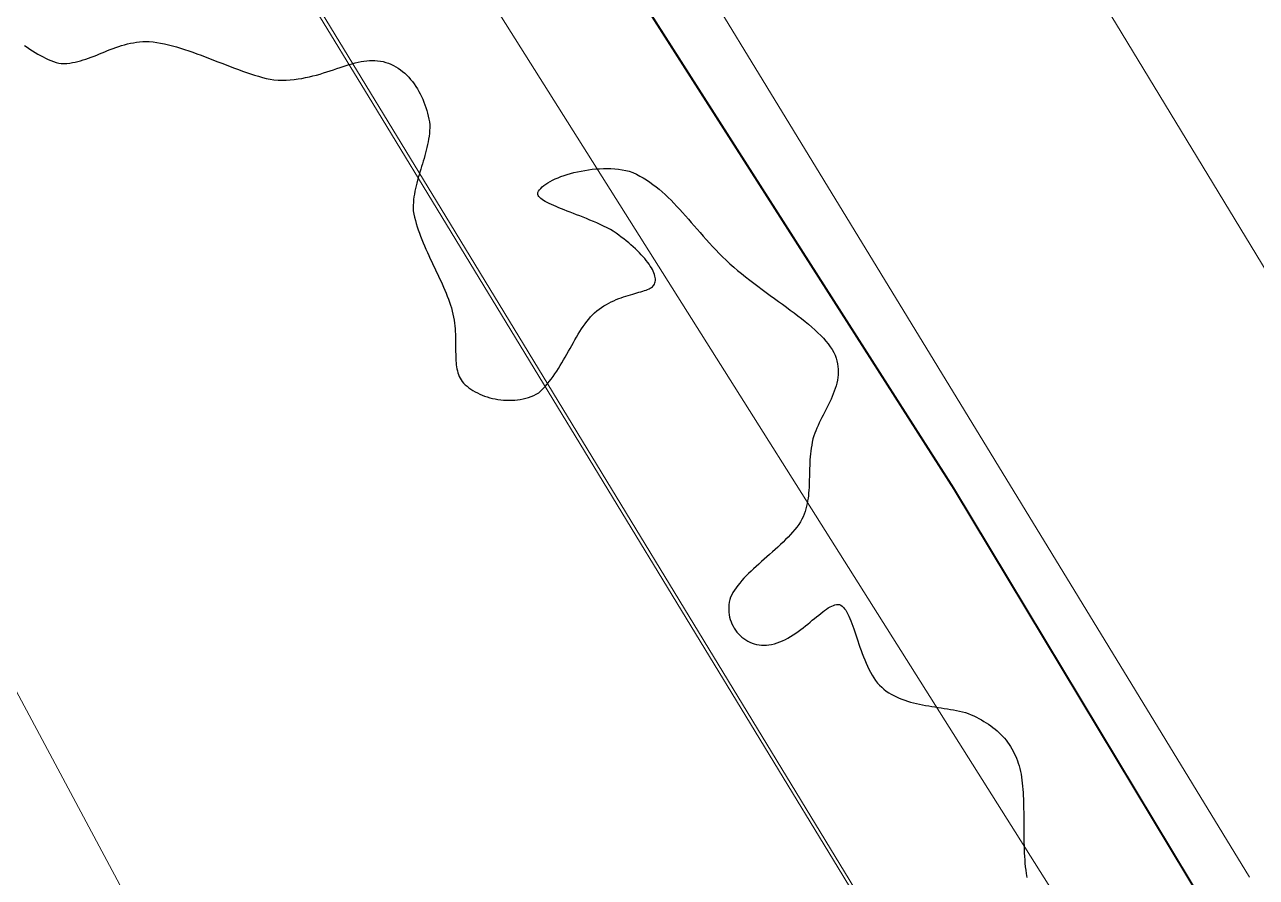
# Model space of a CAD drawing. Header units: metres. Extents: x 507649 to 508899, y 6966965 to 6967377.
# Drawn here: x 507842.895 to 507846.303, y 6967263.535 to 6967265.894 of the extents above; entities that cross this region are included whole.
import ezdxf

# ---------------------------------------------------------------- set-up
doc = ezdxf.new("R2010")
doc.units = ezdxf.units.M
for name, color, linetype in [('C_TEXT_2.5', 7, 'Continuous'), ('DR_UNLINED', 252, 'EXIST_SWD'), ('HATCH_LANDSCAPE', 1, 'Continuous'), ('HATCH_PAVEMENT_CARPARK', 254, 'Continuous'), ('mga2020DR_UNLINED', 252, 'Continuous'), ('mga2020VEG_TREE', 252, 'Continuous')]:
    doc.layers.add(name, color=color, linetype=linetype)
for name, color, linetype, lineweight in [('D_UG_PIPES', 252, 'EXIST_SWD', 0), ('DR_LINED', 252, 'EXIST_SWD', 0), ('HT_UG_LINES', 252, 'EXISTING_HIGH_VOLTAGE', 0)]:
    doc.layers.add(name, color=color, linetype=linetype, lineweight=lineweight)
doc.styles.get("Standard").update_dxf_attribs({"font": 'ARIALN.TTF'})
doc.linetypes.add('EXIST_SWD', pattern='A,5,-2.5,5,-2,["SWD",Standard,S=2.5,R=0,X=0,Y=-1.25],-8,5,-2.5,5,-2.5', length=37.5)
doc.linetypes.add('EXISTING_HIGH_VOLTAGE', pattern='A,2,-2,2,-2,2,-2,["HV",Standard,S=2.5,R=0,X=0,Y=-1.25],-5.9,2,-2,2,-2', length=25.9)

# ---------------------------------------------------------------- blocks, each defined once
blk = doc.blocks.new('XD_HATCH')
at = {"layer": 'HATCH_LANDSCAPE', "ltscale": 0.5}
h = blk.add_hatch(dxfattribs=at)
h.set_pattern_fill('GRASS', color=256, scale=0.05)
h.set_pattern_definition([(212.013854887, (0, 0), (-0.28538859865, -1.2375190291), [0.238125, -1.557926224]), (167.013854887, (0, 0), (-0.28538859868, -1.23751902925), [0.238125, -1.031875]), (257.013854887, (0, 0), (1.23751902925, -0.28538859868), [0.238125, -1.031875])])
edge = h.paths.add_edge_path()
edge.add_line((507834.6194, 6967286.6003), (507833.7745, 6967278.3766))
edge.add_line((507833.7745, 6967278.3766), (507834.4563, 6967266.5732))
edge.add_arc((507833.4405, 6967266.3882), 1.0325, -56.8269, 10.3208, ccw=False)
edge.add_line((507834.0055, 6967265.524), (507833.7027, 6967265.3348))
edge.add_line((507833.7027, 6967265.3348), (507831.8595, 6967265.8814))
edge.add_arc((507790.5773, 6967261.1965), 41.5471, 6.4744, 11.72996)
edge.add_arc((507652.9266, 6967269.5696), 178.3302, 0.023588, 2.717699)
edge.add_arc((507863.8943, 6967277.5885), 32.8409, 156.38178, 179.23816, ccw=False)
edge.add_line((507833.8043, 6967290.7459), (507834.868, 6967290.3037))
edge.add_line((507834.868, 6967290.3037), (507834.6194, 6967286.6003))
edge = h.paths.add_edge_path()
edge.add_line((507840.3758, 6967264.2031), (507839.0111, 6967268.6216))
edge.add_line((507839.0111, 6967268.6216), (507838.9485, 6967268.9634))
edge.add_line((507838.9485, 6967268.9634), (507838.9635, 6967269.4631))
edge.add_line((507838.9635, 6967269.4631), (507838.7986, 6967271.4707))
edge.add_line((507838.7986, 6967271.4707), (507838.5426, 6967271.9806))
edge.add_line((507838.5426, 6967271.9806), (507838.3277, 6967272.489))
edge.add_line((507838.3277, 6967272.489), (507838.1812, 6967272.9949))
edge.add_line((507838.1812, 6967272.9949), (507838.0533, 6967273.5))
edge.add_line((507838.0533, 6967273.5), (507837.435, 6967274.5364))
edge.add_line((507837.435, 6967274.5364), (507837.4424, 6967274.8298))
edge.add_line((507837.4424, 6967274.8298), (507837.523, 6967275.3334))
edge.add_line((507837.523, 6967275.3334), (507837.4511, 6967275.831))
edge.add_line((507837.4511, 6967275.831), (507837.4008, 6967276.3294))
edge.add_line((507837.4008, 6967276.3294), (507837.3858, 6967276.8292))
edge.add_line((507837.3858, 6967276.8292), (507837.3708, 6967277.329))
edge.add_line((507837.3708, 6967277.329), (507837.3559, 6967277.8288))
edge.add_line((507837.3559, 6967277.8288), (507837.2868, 6967278.3259))
edge.add_line((507837.2868, 6967278.3259), (507837.6201, 6967280.3039))
edge.add_line((507837.6201, 6967280.3039), (507837.7291, 6967281.2981))
edge.add_line((507837.7291, 6967281.2981), (507837.7573, 6967281.7976))
edge.add_line((507837.7573, 6967281.7976), (507837.7637, 6967283.3032))
edge.add_line((507837.7637, 6967283.3032), (507837.8004, 6967283.8019))
edge.add_line((507837.8004, 6967283.8019), (507837.9, 6967284.2949))
edge.add_line((507837.9, 6967284.2949), (507838.1892, 6967285.2728))
edge.add_line((507838.1892, 6967285.2728), (507838.2709, 6967285.7675))
edge.add_line((507838.2709, 6967285.7675), (507838.3266, 6967286.2645))
edge.add_line((507838.3266, 6967286.2645), (507837.056, 6967286.299))
edge.add_line((507837.056, 6967286.299), (507837.0835, 6967286.024))
edge.add_line((507837.0835, 6967286.024), (507836.2865, 6967278.3018))
edge.add_line((507836.2865, 6967278.3018), (507836.7877, 6967269.7623))
edge.add_line((507836.7877, 6967269.7623), (507836.9971, 6967265.9725))
edge.add_arc((507835.4372, 6967265.8975), 1.5617, -51.2364, 2.7548, ccw=False)
edge.add_line((507836.415, 6967264.6797), (507834.7625, 6967263.6386))
edge.add_line((507834.7625, 6967263.6386), (507834.4122, 6967261.6514))
edge.add_line((507834.4122, 6967261.6514), (507838.3369, 6967255.3696))
edge.add_arc((507838.6337, 6967255.5551), 0.35, 211.9938, 302.0004)
edge.add_line((507838.8192, 6967255.2583), (507843.102, 6967257.934))
edge.add_line((507843.102, 6967257.934), (507849.8852, 6967247.0769))
edge.add_line((507849.8852, 6967247.0769), (507845.6775, 6967244.448))
edge.add_arc((507845.8629, 6967244.1511), 0.35, 121.996, 211.996)
edge.add_line((507845.5661, 6967243.9657), (507846.3609, 6967242.6936))
edge.add_arc((507846.6577, 6967242.879), 0.35, 211.996, 301.996)
edge.add_line((507846.8432, 6967242.5822), (507851.0509, 6967245.2111))
edge.add_line((507851.0509, 6967245.2111), (507857.8321, 6967234.3573))
edge.add_line((507857.8321, 6967234.3573), (507858.9988, 6967232.4898))
edge.add_line((507858.9988, 6967232.4898), (507868.4293, 6967217.3956))
edge.add_line((507868.4293, 6967217.3956), (507869.595, 6967215.5298))
edge.add_line((507869.595, 6967215.5298), (507879.0265, 6967200.4339))
edge.add_line((507879.0265, 6967200.4339), (507880.1922, 6967198.5681))
edge.add_line((507880.1922, 6967198.5681), (507889.6237, 6967183.4722))
edge.add_line((507889.6237, 6967183.4722), (507890.8655, 6967181.6516))
edge.add_line((507890.8655, 6967181.6516), (507890.7894, 6967181.6064))
edge.add_line((507890.7894, 6967181.6064), (507900.2209, 6967166.5105))
edge.add_line((507900.2209, 6967166.5105), (507895.9381, 6967163.8347))
edge.add_arc((507896.1235, 6967163.5378), 0.35, 121.994, 211.996)
edge.add_line((507895.8267, 6967163.3524), (507896.6215, 6967162.0802))
edge.add_arc((507896.9183, 6967162.2657), 0.35, 211.9984, 301.996)
edge.add_line((507897.1038, 6967161.9689), (507901.3866, 6967164.6447))
edge.add_line((507901.3866, 6967164.6447), (507910.8181, 6967149.5487))
edge.add_line((507910.8181, 6967149.5487), (507906.5469, 6967146.8811))
edge.add_arc((507906.7649, 6967146.6028), 0.3535, 128.0734, 218.4885)
edge.add_line((507906.4882, 6967146.3828), (507907.8077, 6967145.0972))
edge.add_line((507907.8077, 6967145.0972), (507909.4019, 6967144.1738))
edge.add_line((507909.4019, 6967144.1738), (507911.1824, 6967145.0318))
edge.add_line((507911.1824, 6967145.0318), (507911.5938, 6967146.4662))
edge.add_line((507911.5938, 6967146.4662), (507913.3116, 6967147.5395))
edge.add_line((507913.3116, 6967147.5395), (507911.7607, 6967150.3145))
edge.add_line((507911.7607, 6967150.3145), (507911.3517, 6967151.1377))
edge.add_line((507911.3517, 6967151.1377), (507910.3123, 6967152.8466))
edge.add_line((507910.3123, 6967152.8466), (507910.0252, 6967153.2568))
edge.add_line((507910.0252, 6967153.2568), (507908.2386, 6967155.6779))
edge.add_line((507908.2386, 6967155.6779), (507906.8185, 6967157.7385))
edge.add_line((507906.8185, 6967157.7385), (507905.1467, 6967160.2314))
edge.add_line((507905.1467, 6967160.2314), (507902.6614, 6967164.5743))
edge.add_line((507902.6614, 6967164.5743), (507901.6885, 6967166.3247))
edge.add_line((507901.6885, 6967166.3247), (507890.3492, 6967184.5912))
edge.add_line((507890.3492, 6967184.5912), (507887.9238, 6967188.3817))
edge.add_line((507887.9238, 6967188.3817), (507882.2644, 6967197.2262))
edge.add_line((507882.2644, 6967197.2262), (507881.0853, 6967198.9492))
edge.add_line((507881.0853, 6967198.9492), (507875.2149, 6967208.1494))
edge.add_line((507875.2149, 6967208.1494), (507870.7184, 6967215.3627))
edge.add_line((507870.7184, 6967215.3627), (507864.5811, 6967226.2674))
edge.add_line((507864.5811, 6967226.2674), (507858.7045, 6967235.0792))
edge.add_line((507858.7045, 6967235.0792), (507856.2419, 6967238.7442))
edge.add_line((507856.2419, 6967238.7442), (507855.1022, 6967240.3904))
edge.add_line((507855.1022, 6967240.3904), (507854.8173, 6967240.8019))
edge.add_line((507854.8173, 6967240.8019), (507854.0618, 6967242.0986))
edge.add_line((507854.0618, 6967242.0986), (507852.576, 6967244.7077))
edge.add_line((507852.576, 6967244.7077), (507851.066, 6967247.3016))
edge.add_line((507851.066, 6967247.3016), (507849.5393, 6967249.8852))
edge.add_line((507849.5393, 6967249.8852), (507848.9949, 6967250.7242))
edge.add_line((507848.9949, 6967250.7242), (507848.7226, 6967251.1437))
edge.add_line((507848.7226, 6967251.1437), (507848.4401, 6967251.5567))
edge.add_line((507848.4401, 6967251.5567), (507847.8618, 6967252.3745))
edge.add_line((507847.8618, 6967252.3745), (507847.3356, 6967253.2249))
edge.add_line((507847.3356, 6967253.2249), (507845.7975, 6967255.8013))
edge.add_line((507845.7975, 6967255.8013), (507844.2186, 6967258.446))
edge.add_line((507844.2186, 6967258.446), (507842.8502, 6967261.0217))
edge.add_line((507842.8502, 6967261.0217), (507842.6112, 6967261.4614))
edge.add_line((507842.6112, 6967261.4614), (507842.0412, 6967262.2858))
edge.add_line((507842.0412, 6967262.2858), (507840.3758, 6967264.2031))
at = {"layer": 'HATCH_PAVEMENT_CARPARK'}
h = blk.add_hatch(color=256, dxfattribs=at)
h.dxf.hatch_style = 1
edge = h.paths.add_edge_path()
edge.add_spline(control_points=[(507831.6057, 6967265.2103), (507831.2653, 6967264.9977)], knot_values=[3.035082, 3.035082, 4.035082, 4.035082], weights=[1, 1], degree=1, periodic=0)
edge.add_spline(control_points=[(507831.2653, 6967264.9977), (507829.7013, 6967264.0205)], knot_values=[2.035082, 2.035082, 3.035082, 3.035082], weights=[1, 1], degree=1, periodic=0)
edge.add_spline(control_points=[(507829.7013, 6967264.0205), (507828.586, 6967263.3237)], knot_values=[1.499683, 1.499683, 2.035082, 2.035082], weights=[1, 1], degree=1, periodic=0)
edge.add_line((507828.586, 6967263.3237), (507826.3004, 6967261.8957))
edge.add_line((507826.3004, 6967261.8957), (507828.2109, 6967258.8379))
edge.add_line((507828.2109, 6967258.8379), (507832.6123, 6967251.7931))
edge.add_arc((507832.1708, 6967251.5252), 0.5164, -46.2921, 31.2496, ccw=False)
edge.add_line((507832.5276, 6967251.1519), (507828.2976, 6967248.5078))
edge.add_line((507828.2976, 6967248.5078), (507834.8678, 6967237.9915))
edge.add_line((507834.8678, 6967237.9915), (507839.0985, 6967240.6347))
edge.add_arc((507839.2657, 6967239.8885), 0.7648, 41.8437, 102.6277, ccw=False)
edge.add_line((507839.8354, 6967240.3986), (507840.6363, 6967239.117))
edge.add_arc((507839.9895, 6967239.0145), 0.6548, -54.842, 9.002, ccw=False)
edge.add_line((507840.3666, 6967238.4792), (507836.1925, 6967235.8713))
edge.add_line((507836.1925, 6967235.8713), (507842.8687, 6967225.1854))
edge.add_line((507842.8687, 6967225.1854), (507844.1606, 6967223.1178))
edge.add_line((507844.1606, 6967223.1178), (507853.4659, 6967208.2237))
edge.add_line((507853.4659, 6967208.2237), (507857.6976, 6967210.8653))
edge.add_arc((507857.8775, 6967210.3834), 0.5143, 32.6567, 110.4711, ccw=False)
edge.add_line((507858.3105, 6967210.661), (507859.1053, 6967209.3888))
edge.add_line((507859.1053, 6967209.3888), (507864.7027, 6967212.8859))
edge.add_line((507864.7027, 6967212.8859), (507863.9079, 6967214.158))
edge.add_arc((507864.3319, 6967214.4229), 0.5, 121.996, 211.9999, ccw=False)
edge.add_line((507864.067, 6967214.847), (507868.2226, 6967217.4433))
edge.add_line((507868.2226, 6967217.4433), (507858.9501, 6967232.2848))
edge.add_line((507858.9501, 6967232.2848), (507854.7944, 6967229.6885))
edge.add_arc((507854.528, 6967230.1061), 0.4954, 211.4621, 302.5322, ccw=False)
edge.add_line((507854.1055, 6967229.8476), (507853.3107, 6967231.1197))
edge.add_arc((507853.7337, 6967231.3849), 0.4992, 121.9038, 212.0841, ccw=False)
edge.add_line((507853.4698, 6967231.8087), (507857.6254, 6967234.405))
edge.add_line((507857.6254, 6967234.405), (507851.0022, 6967245.0061))
edge.add_line((507851.0022, 6967245.0061), (507846.9226, 6967242.455))
edge.add_arc((507846.6577, 6967242.879), 0.5, 211.996, 301.996, ccw=False)
edge.add_line((507846.2337, 6967242.6141), (507845.4389, 6967243.8862))
edge.add_arc((507845.8629, 6967244.1511), 0.5, 121.996, 211.996, ccw=False)
edge.add_line((507845.598, 6967244.5752), (507849.6775, 6967247.1263))
edge.add_line((507849.6775, 6967247.1263), (507843.0543, 6967257.7273))
edge.add_line((507843.0543, 6967257.7273), (507842.2198, 6967257.2017))
edge.add_line((507842.2198, 6967257.2017), (507838.8987, 6967255.131))
edge.add_arc((507838.6337, 6967255.5551), 0.5, 211.9931, 301.9996, ccw=False)
edge.add_line((507838.2097, 6967255.2902), (507833.4848, 6967262.8744))
edge.add_line((507833.4848, 6967262.8744), (507831.8978, 6967265.3928))
edge.add_line((507831.8978, 6967265.3928), (507831.6057, 6967265.2103))
blk = doc.blocks.new('BAC V TREE')
for p, q in [((3.6611, 15.0534), (3.6948, 15.0305)), ((4.8223, 15.0284), (4.8583, 15.0407)), ((4.8583, 15.0407), (4.8948, 15.0523)), ((4.8948, 15.0523), (4.9317, 15.063)), ((4.9317, 15.063), (4.969, 15.0728)), ((4.969, 15.0728), (5.0069, 15.0815)), ((5.0069, 15.0815), (5.0453, 15.089)), ((5.0453, 15.089), (5.0843, 15.0952)), ((5.0843, 15.0952), (5.124, 15.1)), ((5.124, 15.1), (5.1643, 15.1031)), ((5.1643, 15.1031), (5.2054, 15.1046)), ((5.2054, 15.1046), (5.2472, 15.1042)), ((5.2472, 15.1042), (5.2946, 15.0997)), ((5.2946, 15.0997), (5.3427, 15.0933)), ((5.3427, 15.0933), (5.3915, 15.085)), ((5.3915, 15.085), (5.4409, 15.075)), ((5.4409, 15.075), (5.4909, 15.0635)), ((5.4909, 15.0635), (5.5414, 15.0506)), ((5.5414, 15.0506), (5.5924, 15.0363)), ((5.5924, 15.0363), (5.6439, 15.0208)), ((3.6948, 15.0305), (3.7285, 15.0082)), ((3.7285, 15.0082), (3.7621, 14.9864)), ((3.7621, 14.9864), (3.7956, 14.9654)), ((3.7956, 14.9654), (3.8291, 14.9452)), ((3.8291, 14.9452), (3.8624, 14.9261)), ((3.8624, 14.9261), (3.8957, 14.9081)), ((3.8957, 14.9081), (3.929, 14.8913)), ((3.929, 14.8913), (3.9622, 14.8759)), ((4.4077, 14.8707), (4.4418, 14.8818)), ((4.4418, 14.8818), (4.4759, 14.8937)), ((4.4759, 14.8937), (4.51, 14.9063)), ((4.51, 14.9063), (4.5441, 14.9194)), ((4.5441, 14.9194), (4.5783, 14.9329)), ((4.5783, 14.9329), (4.6125, 14.9467)), ((4.6125, 14.9467), (4.6469, 14.9606)), ((4.6469, 14.9606), (4.6815, 14.9746)), ((4.6815, 14.9746), (4.7163, 14.9885)), ((4.7163, 14.9885), (4.7513, 15.0022)), ((4.7513, 15.0022), (4.7867, 15.0155)), ((4.7867, 15.0155), (4.8223, 15.0284)), ((5.6439, 15.0208), (5.6957, 15.0042)), ((5.6957, 15.0042), (5.7479, 14.9867)), ((5.7479, 14.9867), (5.8003, 14.9684)), ((5.8003, 14.9684), (5.853, 14.9493)), ((5.853, 14.9493), (5.9058, 14.9297)), ((5.9058, 14.9297), (5.9588, 14.9096)), ((5.9588, 14.9096), (6.0119, 14.8892)), ((6.0119, 14.8892), (6.065, 14.8685)), ((3.9622, 14.8759), (3.9954, 14.862)), ((3.9954, 14.862), (4.0285, 14.8498)), ((4.0285, 14.8498), (4.0616, 14.8393)), ((4.0616, 14.8393), (4.0947, 14.8307)), ((4.0947, 14.8307), (4.1278, 14.8242)), ((4.1278, 14.8242), (4.1638, 14.8247)), ((4.1638, 14.8247), (4.1994, 14.8269)), ((4.1994, 14.8269), (4.2347, 14.8308)), ((4.2347, 14.8308), (4.2697, 14.8363)), ((4.2697, 14.8363), (4.3045, 14.8431)), ((4.3045, 14.8431), (4.339, 14.8512)), ((4.339, 14.8512), (4.3734, 14.8604)), ((4.3734, 14.8604), (4.4077, 14.8707)), ((6.065, 14.8685), (6.118, 14.8478)), ((6.118, 14.8478), (6.171, 14.827)), ((6.171, 14.827), (6.2239, 14.8065)), ((6.2239, 14.8065), (6.2766, 14.7862)), ((6.2766, 14.7862), (6.3291, 14.7662)), ((6.3291, 14.7662), (6.3813, 14.7468)), ((6.3813, 14.7468), (6.4332, 14.7281)), ((6.4332, 14.7281), (6.4847, 14.7101)), ((7.5057, 14.718), (7.5483, 14.7318)), ((7.5483, 14.7318), (7.5902, 14.7457)), ((7.5902, 14.7457), (7.6315, 14.7595)), ((7.6315, 14.7595), (7.6722, 14.7731)), ((7.6722, 14.7731), (7.7122, 14.7863)), ((7.7122, 14.7863), (7.7516, 14.799)), ((7.7516, 14.799), (7.7904, 14.811)), ((7.7904, 14.811), (7.8287, 14.8221)), ((7.8287, 14.8221), (7.8663, 14.8323)), ((7.8663, 14.8323), (7.9035, 14.8413)), ((7.9035, 14.8413), (7.9401, 14.8491)), ((7.9401, 14.8491), (7.9761, 14.8554)), ((7.9761, 14.8554), (8.0117, 14.8602)), ((8.0117, 14.8602), (8.0468, 14.8632)), ((8.0468, 14.8632), (8.0814, 14.8644)), ((8.0814, 14.8644), (8.1156, 14.8635)), ((8.1156, 14.8635), (8.1493, 14.8604)), ((8.1493, 14.8604), (8.1851, 14.8555)), ((8.1851, 14.8555), (8.22, 14.8484)), ((8.22, 14.8484), (8.2541, 14.8392)), ((8.2541, 14.8392), (8.2874, 14.828)), ((8.2874, 14.828), (8.3198, 14.8149)), ((8.3198, 14.8149), (8.3513, 14.7999)), ((8.3513, 14.7999), (8.3819, 14.7832)), ((8.3819, 14.7832), (8.4116, 14.7647)), ((8.4116, 14.7647), (8.4404, 14.7446)), ((8.4404, 14.7446), (8.4682, 14.7229)), ((8.4682, 14.7229), (8.4951, 14.6998)), ((6.4847, 14.7101), (6.5358, 14.693)), ((6.5358, 14.693), (6.5864, 14.6768)), ((6.5864, 14.6768), (6.6365, 14.6618)), ((6.6365, 14.6618), (6.686, 14.6481)), ((6.686, 14.6481), (6.7349, 14.6357)), ((6.7349, 14.6357), (6.7831, 14.6249)), ((6.7831, 14.6249), (6.8306, 14.6156)), ((6.8306, 14.6156), (6.8841, 14.6127)), ((6.8841, 14.6127), (6.9368, 14.612)), ((6.9368, 14.612), (6.9886, 14.6133)), ((6.9886, 14.6133), (7.0395, 14.6165)), ((7.0395, 14.6165), (7.0897, 14.6214)), ((7.0897, 14.6214), (7.139, 14.6278)), ((7.139, 14.6278), (7.1874, 14.6357)), ((7.1874, 14.6357), (7.2352, 14.6449)), ((7.2352, 14.6449), (7.2821, 14.6551)), ((7.2821, 14.6551), (7.3283, 14.6664)), ((7.3283, 14.6664), (7.3737, 14.6784)), ((7.3737, 14.6784), (7.4184, 14.6911)), ((7.4184, 14.6911), (7.4624, 14.7044)), ((7.4624, 14.7044), (7.5057, 14.718)), ((8.4951, 14.6998), (8.5211, 14.6753)), ((8.5211, 14.6753), (8.546, 14.6494)), ((8.546, 14.6494), (8.57, 14.6223)), ((8.57, 14.6223), (8.593, 14.594)), ((8.593, 14.594), (8.615, 14.5646)), ((8.615, 14.5646), (8.6359, 14.5343)), ((8.6359, 14.5343), (8.6558, 14.5029)), ((8.6558, 14.5029), (8.6746, 14.4707)), ((8.6746, 14.4707), (8.6924, 14.4377)), ((8.6924, 14.4377), (8.7091, 14.4041)), ((8.7091, 14.4041), (8.7247, 14.3697)), ((8.7247, 14.3697), (8.7392, 14.3348)), ((8.7392, 14.3348), (8.7525, 14.2995)), ((8.7525, 14.2995), (8.7648, 14.2637)), ((8.7648, 14.2637), (8.7759, 14.2276)), ((8.7759, 14.2276), (8.7858, 14.1912)), ((8.7858, 14.1912), (8.7945, 14.1547)), ((8.7945, 14.1547), (8.8021, 14.1181)), ((8.8021, 14.1181), (8.8085, 14.0814)), ((8.8085, 14.0814), (8.8136, 14.0448)), ((8.8116, 13.9722), (8.8086, 13.9362)), ((8.8133, 14.0084), (8.8116, 13.9722)), ((8.8136, 14.0448), (8.8133, 14.0084)), ((8.7858, 13.7939), (8.7779, 13.7586)), ((8.7929, 13.8292), (8.7858, 13.7939)), ((8.7991, 13.8648), (8.7929, 13.8292)), ((8.8044, 13.9004), (8.7991, 13.8648)), ((8.8086, 13.9362), (8.8044, 13.9004)), ((8.7504, 13.6534), (8.7403, 13.6185)), ((8.7601, 13.6884), (8.7504, 13.6534)), ((8.7693, 13.7234), (8.7601, 13.6884)), ((8.7779, 13.7586), (8.7693, 13.7234)), ((8.698, 13.4793), (8.6874, 13.4446)), ((8.7087, 13.5141), (8.698, 13.4793)), ((8.7194, 13.5489), (8.7087, 13.5141)), ((8.7299, 13.5837), (8.7194, 13.5489)), ((8.7403, 13.6185), (8.7299, 13.5837)), ((10.7832, 13.4663), (10.8301, 13.4736)), ((10.8301, 13.4736), (10.8776, 13.4796)), ((10.8776, 13.4796), (10.9255, 13.4843)), ((10.9255, 13.4843), (10.9736, 13.4876)), ((10.9736, 13.4876), (11.0218, 13.4894)), ((11.0218, 13.4894), (11.0699, 13.4898)), ((11.0699, 13.4898), (11.1179, 13.4885)), ((11.1179, 13.4885), (11.1654, 13.4856)), ((11.1654, 13.4856), (11.2125, 13.481)), ((11.2125, 13.481), (11.2589, 13.4746)), ((11.2589, 13.4746), (11.3046, 13.4663)), ((8.6572, 13.3402), (8.6479, 13.3053)), ((8.6669, 13.375), (8.6572, 13.3402)), ((8.677, 13.4098), (8.6669, 13.375)), ((8.6874, 13.4446), (8.677, 13.4098)), ((10.315, 13.3075), (10.344, 13.3243)), ((10.344, 13.3243), (10.3754, 13.3406)), ((10.3754, 13.3406), (10.4089, 13.3565)), ((10.4089, 13.3565), (10.4444, 13.3719)), ((10.4444, 13.3719), (10.4818, 13.3866)), ((10.4818, 13.3866), (10.5209, 13.4006)), ((10.5209, 13.4006), (10.5616, 13.4139)), ((10.5616, 13.4139), (10.6036, 13.4263)), ((10.6036, 13.4263), (10.647, 13.4378)), ((10.647, 13.4378), (10.6915, 13.4484)), ((10.6915, 13.4484), (10.7369, 13.4579)), ((10.7369, 13.4579), (10.7832, 13.4663)), ((11.3046, 13.4663), (11.3492, 13.4561)), ((11.3492, 13.4561), (11.3957, 13.4374)), ((11.3957, 13.4374), (11.4409, 13.4169)), ((11.4409, 13.4169), (11.485, 13.3944)), ((11.485, 13.3944), (11.5281, 13.3702)), ((11.5281, 13.3702), (11.5702, 13.3443)), ((11.5702, 13.3443), (11.6114, 13.3168)), ((11.6114, 13.3168), (11.6518, 13.2878)), ((8.6177, 13.1651), (8.6123, 13.1298)), ((8.624, 13.2003), (8.6177, 13.1651)), ((8.6312, 13.2354), (8.624, 13.2003)), ((8.6392, 13.2704), (8.6312, 13.2354)), ((8.6479, 13.3053), (8.6392, 13.2704)), ((10.187, 13.1709), (10.1885, 13.1838)), ((10.1888, 13.1581), (10.187, 13.1709)), ((10.1885, 13.1838), (10.1973, 13.2016)), ((10.1937, 13.1454), (10.1888, 13.1581)), ((10.1973, 13.2016), (10.2094, 13.2195)), ((10.2094, 13.2195), (10.2247, 13.2374)), ((10.2247, 13.2374), (10.2431, 13.2552)), ((10.2431, 13.2552), (10.2644, 13.2729)), ((10.2644, 13.2729), (10.2884, 13.2903)), ((10.2884, 13.2903), (10.315, 13.3075)), ((11.6518, 13.2878), (11.6914, 13.2572)), ((11.6914, 13.2572), (11.7304, 13.2253)), ((11.7304, 13.2253), (11.7688, 13.1921)), ((11.7688, 13.1921), (11.8067, 13.1576)), ((11.8067, 13.1576), (11.8442, 13.1219)), ((8.603, 13.023), (8.6025, 12.9871)), ((8.6048, 13.0587), (8.603, 13.023)), ((8.608, 13.0943), (8.6048, 13.0587)), ((8.6123, 13.1298), (8.608, 13.0943)), ((10.2017, 13.1328), (10.1937, 13.1454)), ((10.2125, 13.1202), (10.2017, 13.1328)), ((10.2262, 13.1077), (10.2125, 13.1202)), ((10.2425, 13.0952), (10.2262, 13.1077)), ((10.2613, 13.0826), (10.2425, 13.0952)), ((10.2825, 13.07), (10.2613, 13.0826)), ((10.306, 13.0573), (10.2825, 13.07)), ((10.3317, 13.0444), (10.306, 13.0573)), ((10.3594, 13.0314), (10.3317, 13.0444)), ((10.3891, 13.0182), (10.3594, 13.0314)), ((10.4205, 13.0048), (10.3891, 13.0182)), ((10.4537, 12.9912), (10.4205, 13.0048)), ((11.8442, 13.1219), (11.8813, 13.0852)), ((11.8813, 13.0852), (11.9182, 13.0474)), ((11.9182, 13.0474), (11.9549, 13.0087)), ((11.9549, 13.0087), (11.9915, 12.9692)), ((8.6025, 12.9871), (8.6034, 12.951)), ((8.6034, 12.951), (8.6109, 12.9111)), ((8.6109, 12.9111), (8.6198, 12.8711)), ((8.6198, 12.8711), (8.63, 12.8308)), ((10.4883, 12.9773), (10.4537, 12.9912)), ((10.5244, 12.963), (10.4883, 12.9773)), ((10.5618, 12.9485), (10.5244, 12.963)), ((10.6004, 12.9336), (10.5618, 12.9485)), ((10.6401, 12.9182), (10.6004, 12.9336)), ((10.6807, 12.9025), (10.6401, 12.9182)), ((10.7221, 12.8863), (10.6807, 12.9025)), ((10.7642, 12.8696), (10.7221, 12.8863)), ((10.8069, 12.8524), (10.7642, 12.8696)), ((10.85, 12.8346), (10.8069, 12.8524)), ((11.9915, 12.9692), (12.0281, 12.9288)), ((12.0281, 12.9288), (12.0647, 12.8877)), ((12.0647, 12.8877), (12.1015, 12.846)), ((12.1015, 12.846), (12.1385, 12.8038)), ((8.63, 12.8308), (8.6414, 12.7905)), ((8.6414, 12.7905), (8.6538, 12.75)), ((8.6538, 12.75), (8.6673, 12.7094)), ((8.6673, 12.7094), (8.6816, 12.6687)), ((10.8935, 12.8163), (10.85, 12.8346)), ((10.9372, 12.7974), (10.8935, 12.8163)), ((10.9809, 12.7778), (10.9372, 12.7974)), ((11.0246, 12.7576), (10.9809, 12.7778)), ((11.0681, 12.7367), (11.0246, 12.7576)), ((11.1114, 12.715), (11.0681, 12.7367)), ((11.1468, 12.6913), (11.1114, 12.715)), ((11.1815, 12.6672), (11.1468, 12.6913)), ((12.1385, 12.8038), (12.1757, 12.761)), ((12.1757, 12.761), (12.2134, 12.7178)), ((12.2134, 12.7178), (12.2515, 12.6743)), ((8.6816, 12.6687), (8.6969, 12.628)), ((8.6969, 12.628), (8.7129, 12.5872)), ((8.7129, 12.5872), (8.7296, 12.5464)), ((8.7296, 12.5464), (8.7469, 12.5055)), ((11.2154, 12.6429), (11.1815, 12.6672)), ((11.2485, 12.6183), (11.2154, 12.6429)), ((11.2808, 12.5935), (11.2485, 12.6183)), ((11.3122, 12.5686), (11.2808, 12.5935)), ((11.3426, 12.5436), (11.3122, 12.5686)), ((11.372, 12.5185), (11.3426, 12.5436)), ((12.2515, 12.6743), (12.2901, 12.6305)), ((12.2901, 12.6305), (12.3293, 12.5865)), ((12.3293, 12.5865), (12.3692, 12.5424)), ((12.3692, 12.5424), (12.4099, 12.4983)), ((8.7469, 12.5055), (8.7646, 12.4647)), ((8.7646, 12.4647), (8.7829, 12.4239)), ((8.7829, 12.4239), (8.8014, 12.3832)), ((8.8014, 12.3832), (8.8203, 12.3425)), ((11.4005, 12.4933), (11.372, 12.5185)), ((11.4278, 12.4682), (11.4005, 12.4933)), ((11.454, 12.4431), (11.4278, 12.4682)), ((11.479, 12.4181), (11.454, 12.4431)), ((11.5028, 12.3933), (11.479, 12.4181)), ((11.5254, 12.3687), (11.5028, 12.3933)), ((12.4099, 12.4983), (12.4514, 12.4542)), ((12.4514, 12.4542), (12.4939, 12.4102)), ((12.4939, 12.4102), (12.5373, 12.3664)), ((8.8203, 12.3425), (8.8393, 12.3019)), ((8.8393, 12.3019), (8.8584, 12.2614)), ((8.8584, 12.2614), (8.8775, 12.2211)), ((8.8775, 12.2211), (8.8966, 12.1809)), ((11.5466, 12.3443), (11.5254, 12.3687)), ((11.5665, 12.3202), (11.5466, 12.3443)), ((11.585, 12.2963), (11.5665, 12.3202)), ((11.602, 12.2729), (11.585, 12.2963)), ((11.6175, 12.2498), (11.602, 12.2729)), ((11.6315, 12.2272), (11.6175, 12.2498)), ((11.6439, 12.2051), (11.6315, 12.2272)), ((12.5373, 12.3664), (12.5819, 12.3229)), ((12.5819, 12.3229), (12.6297, 12.2795)), ((12.6297, 12.2795), (12.6786, 12.2367)), ((12.6786, 12.2367), (12.7284, 12.1946)), ((8.8966, 12.1809), (8.9155, 12.1408)), ((8.9155, 12.1408), (8.9341, 12.1009)), ((8.9341, 12.1009), (8.9525, 12.0613)), ((8.9525, 12.0613), (8.9704, 12.0218)), ((11.6547, 12.1835), (11.6439, 12.2051)), ((11.6638, 12.1625), (11.6547, 12.1835)), ((11.6712, 12.1421), (11.6638, 12.1625)), ((11.6768, 12.1223), (11.6712, 12.1421)), ((11.6806, 12.1033), (11.6768, 12.1223)), ((11.6825, 12.085), (11.6806, 12.1033)), ((11.6806, 12.0508), (11.6825, 12.0674)), ((11.6825, 12.0674), (11.6825, 12.085)), ((12.7284, 12.1946), (12.779, 12.153)), ((12.779, 12.153), (12.8302, 12.112)), ((12.8302, 12.112), (12.8819, 12.0715)), ((12.8819, 12.0715), (12.9341, 12.0315)), ((8.9704, 12.0218), (8.9878, 11.9826)), ((8.9878, 11.9826), (9.0047, 11.9437)), ((9.0047, 11.9437), (9.0209, 11.905)), ((9.0209, 11.905), (9.0364, 11.8667)), ((11.4215, 11.9009), (11.4481, 11.9085)), ((11.4481, 11.9085), (11.4737, 11.9158)), ((11.4737, 11.9158), (11.4982, 11.923)), ((11.4982, 11.923), (11.5215, 11.9302)), ((11.5215, 11.9302), (11.5436, 11.9374)), ((11.5436, 11.9374), (11.5644, 11.9448)), ((11.5644, 11.9448), (11.5837, 11.9525)), ((11.5837, 11.9525), (11.6015, 11.9605)), ((11.6015, 11.9605), (11.6176, 11.9688)), ((11.6176, 11.9688), (11.632, 11.9777)), ((11.632, 11.9777), (11.6446, 11.9872)), ((11.6446, 11.9872), (11.6553, 11.9974)), ((11.6553, 11.9974), (11.664, 12.0083)), ((11.664, 12.0083), (11.6706, 12.0201)), ((11.6706, 12.0201), (11.6766, 12.035)), ((11.6766, 12.035), (11.6806, 12.0508)), ((12.9341, 12.0315), (12.9864, 11.992)), ((12.9864, 11.992), (13.0389, 11.953)), ((13.0389, 11.953), (13.0913, 11.9143)), ((13.0913, 11.9143), (13.1436, 11.8761)), ((9.0364, 11.8667), (9.0511, 11.8286)), ((9.0511, 11.8286), (9.0648, 11.7909)), ((9.0648, 11.7909), (9.0776, 11.7536)), ((9.0776, 11.7536), (9.0892, 11.7166)), ((11.0282, 11.7442), (11.0592, 11.7624)), ((11.0592, 11.7624), (11.0904, 11.7793)), ((11.0904, 11.7793), (11.1217, 11.7949)), ((11.1217, 11.7949), (11.1531, 11.8094)), ((11.1531, 11.8094), (11.1844, 11.8227)), ((11.1844, 11.8227), (11.2155, 11.835)), ((11.2155, 11.835), (11.2464, 11.8465)), ((11.2464, 11.8465), (11.277, 11.8571)), ((11.277, 11.8571), (11.3071, 11.867)), ((11.3071, 11.867), (11.3367, 11.8762)), ((11.3367, 11.8762), (11.3657, 11.8849)), ((11.3657, 11.8849), (11.394, 11.8931)), ((11.394, 11.8931), (11.4215, 11.9009)), ((13.1436, 11.8761), (13.1956, 11.8382)), ((13.1956, 11.8382), (13.2472, 11.8007)), ((13.2472, 11.8007), (13.2982, 11.7634)), ((13.2982, 11.7634), (13.3485, 11.7265)), ((9.0892, 11.7166), (9.0994, 11.6771)), ((9.0994, 11.6771), (9.1082, 11.6382)), ((9.1082, 11.6382), (9.1157, 11.6)), ((9.1157, 11.6), (9.1219, 11.5624)), ((10.8344, 11.5752), (10.8583, 11.6036)), ((10.8583, 11.6036), (10.8829, 11.6305)), ((10.8829, 11.6305), (10.9082, 11.656)), ((10.9082, 11.656), (10.9374, 11.6806)), ((10.9374, 11.6806), (10.9672, 11.7034)), ((10.9672, 11.7034), (10.9975, 11.7246)), ((10.9975, 11.7246), (11.0282, 11.7442)), ((13.3485, 11.7265), (13.398, 11.6898)), ((13.398, 11.6898), (13.4465, 11.6534)), ((13.4465, 11.6534), (13.4939, 11.6171)), ((13.4939, 11.6171), (13.5401, 11.581)), ((9.1219, 11.5624), (9.1271, 11.5254)), ((9.1271, 11.5254), (9.1313, 11.489)), ((9.1313, 11.489), (9.1347, 11.4533)), ((9.1347, 11.4533), (9.1372, 11.4182)), ((10.7226, 11.4168), (10.7441, 11.4504)), ((10.7441, 11.4504), (10.766, 11.4831)), ((10.766, 11.4831), (10.7883, 11.5149)), ((10.7883, 11.5149), (10.8111, 11.5457)), ((10.8111, 11.5457), (10.8344, 11.5752)), ((13.5401, 11.581), (13.5849, 11.5451)), ((13.5849, 11.5451), (13.6283, 11.5093)), ((13.6283, 11.5093), (13.67, 11.4736)), ((13.67, 11.4736), (13.71, 11.4379)), ((13.71, 11.4379), (13.748, 11.4023)), ((9.1372, 11.4182), (9.1391, 11.3837)), ((9.1391, 11.3837), (9.1405, 11.3498)), ((9.1405, 11.3498), (9.1413, 11.3166)), ((9.1413, 11.3166), (9.1419, 11.284)), ((9.1419, 11.284), (9.1421, 11.252)), ((10.6392, 11.2759), (10.6598, 11.3119)), ((10.6598, 11.3119), (10.6805, 11.3475)), ((10.6805, 11.3475), (10.7014, 11.3825)), ((10.7014, 11.3825), (10.7226, 11.4168)), ((13.748, 11.4023), (13.784, 11.3667)), ((13.784, 11.3667), (13.8179, 11.3311)), ((13.8179, 11.3311), (13.8495, 11.2955)), ((13.8495, 11.2955), (13.8786, 11.2597)), ((9.1421, 11.252), (9.1423, 11.2207)), ((9.1423, 11.2207), (9.1424, 11.1899)), ((9.1424, 11.1899), (9.1426, 11.1598)), ((9.1426, 11.1598), (9.1429, 11.1303)), ((9.1429, 11.1303), (9.1435, 11.1015)), ((10.5363, 11.0925), (10.5571, 11.1293)), ((10.5571, 11.1293), (10.5777, 11.1661)), ((10.5777, 11.1661), (10.5982, 11.2029)), ((10.5982, 11.2029), (10.6187, 11.2395)), ((10.6187, 11.2395), (10.6392, 11.2759)), ((13.8786, 11.2597), (13.9052, 11.2239)), ((13.9052, 11.2239), (13.929, 11.1879)), ((13.929, 11.1879), (13.95, 11.1518)), ((13.95, 11.1518), (13.9667, 11.1155)), ((9.1435, 11.1015), (9.1446, 11.0732)), ((9.1446, 11.0732), (9.1461, 11.0456)), ((9.1461, 11.0456), (9.1482, 11.0186)), ((9.1482, 11.0186), (9.151, 10.9923)), ((9.151, 10.9923), (9.1546, 10.9665)), ((9.1546, 10.9665), (9.1591, 10.9414)), ((10.4507, 10.9478), (10.4726, 10.9834)), ((10.4726, 10.9834), (10.4941, 11.0194)), ((10.4941, 11.0194), (10.5153, 11.0558)), ((10.5153, 11.0558), (10.5363, 11.0925)), ((13.9667, 11.1155), (13.9803, 11.0793)), ((13.9803, 11.0793), (13.991, 11.0433)), ((13.991, 11.0433), (13.9989, 11.0076)), ((13.9989, 11.0076), (14.0041, 10.972)), ((14.0041, 10.972), (14.0069, 10.9366)), ((9.1591, 10.9414), (9.1647, 10.9169)), ((9.1647, 10.9169), (9.1714, 10.893)), ((9.1714, 10.893), (9.1793, 10.8698)), ((9.1793, 10.8698), (9.1885, 10.8471)), ((9.1885, 10.8471), (9.1992, 10.8251)), ((9.1992, 10.8251), (9.2114, 10.8037)), ((10.3335, 10.7799), (10.3582, 10.8118)), ((10.3582, 10.8118), (10.3821, 10.8446)), ((10.3821, 10.8446), (10.4055, 10.8783)), ((10.4055, 10.8783), (10.4283, 10.9127)), ((10.4283, 10.9127), (10.4507, 10.9478)), ((14.0019, 10.8314), (13.9963, 10.7966)), ((14.0057, 10.8663), (14.0019, 10.8314)), ((14.0074, 10.9014), (14.0057, 10.8663)), ((14.0069, 10.9366), (14.0074, 10.9014)), ((9.2114, 10.8037), (9.2253, 10.7829)), ((9.2253, 10.7829), (9.2441, 10.7616)), ((9.2441, 10.7616), (9.2647, 10.741)), ((9.2647, 10.741), (9.2868, 10.7212)), ((9.2868, 10.7212), (9.3105, 10.7023)), ((9.3105, 10.7023), (9.3356, 10.6842)), ((9.3356, 10.6842), (9.362, 10.6671)), ((9.362, 10.6671), (9.3896, 10.6509)), ((9.3896, 10.6509), (9.4184, 10.6357)), ((10.1984, 10.638), (10.2272, 10.6637)), ((10.2272, 10.6637), (10.2551, 10.6908)), ((10.2551, 10.6908), (10.282, 10.7193)), ((10.282, 10.7193), (10.3082, 10.749)), ((10.3082, 10.749), (10.3335, 10.7799)), ((13.9575, 10.659), (13.9446, 10.6249)), ((13.9693, 10.6932), (13.9575, 10.659)), ((13.9798, 10.7275), (13.9693, 10.6932)), ((13.9888, 10.762), (13.9798, 10.7275)), ((13.9963, 10.7966), (13.9888, 10.762)), ((9.4184, 10.6357), (9.4483, 10.6215)), ((9.4483, 10.6215), (9.4791, 10.6084)), ((9.4791, 10.6084), (9.5109, 10.5963)), ((9.5109, 10.5963), (9.5434, 10.5854)), ((9.5434, 10.5854), (9.5767, 10.5756)), ((9.5767, 10.5756), (9.6106, 10.5671)), ((9.6106, 10.5671), (9.645, 10.5597)), ((9.645, 10.5597), (9.6799, 10.5536)), ((9.6799, 10.5536), (9.7152, 10.5489)), ((9.7152, 10.5489), (9.7507, 10.5454)), ((9.7507, 10.5454), (9.7864, 10.5433)), ((9.7864, 10.5433), (9.8223, 10.5427)), ((9.8223, 10.5427), (9.8581, 10.5434)), ((9.8581, 10.5434), (9.8939, 10.5457)), ((9.8939, 10.5457), (9.9296, 10.5494)), ((9.9296, 10.5494), (9.9649, 10.5547)), ((9.9649, 10.5547), (10, 10.5616)), ((10, 10.5616), (10.0346, 10.5701)), ((10.0346, 10.5701), (10.0687, 10.5803)), ((10.0687, 10.5803), (10.1023, 10.5921)), ((10.1023, 10.5921), (10.1351, 10.6056)), ((10.1351, 10.6056), (10.1672, 10.6209)), ((10.1672, 10.6209), (10.1984, 10.638)), ((13.9001, 10.5233), (13.8839, 10.4896)), ((13.9157, 10.5571), (13.9001, 10.5233)), ((13.9306, 10.5909), (13.9157, 10.5571)), ((13.9446, 10.6249), (13.9306, 10.5909)), ((13.8161, 10.3557), (13.7992, 10.3224)), ((13.8332, 10.3891), (13.8161, 10.3557)), ((13.8503, 10.4225), (13.8332, 10.3891)), ((13.8673, 10.456), (13.8503, 10.4225)), ((13.8839, 10.4896), (13.8673, 10.456)), ((13.7356, 10.1896), (13.7215, 10.1565)), ((13.7506, 10.2227), (13.7356, 10.1896)), ((13.7662, 10.2559), (13.7506, 10.2227)), ((13.7825, 10.2891), (13.7662, 10.2559)), ((13.7992, 10.3224), (13.7825, 10.2891)), ((13.6863, 10.051), (13.6775, 10.0121)), ((13.6965, 10.0903), (13.6863, 10.051)), ((13.7084, 10.1234), (13.6965, 10.0903)), ((13.7215, 10.1565), (13.7084, 10.1234)), ((13.6585, 9.8976), (13.6541, 9.8602)), ((13.6637, 9.9355), (13.6585, 9.8976)), ((13.67, 9.9736), (13.6637, 9.9355)), ((13.6775, 10.0121), (13.67, 9.9736)), ((13.6442, 9.7134), (13.6429, 9.6775)), ((13.6458, 9.7497), (13.6442, 9.7134)), ((13.6479, 9.7862), (13.6458, 9.7497)), ((13.6507, 9.823), (13.6479, 9.7862)), ((13.6541, 9.8602), (13.6507, 9.823)), ((13.6405, 9.5711), (13.6397, 9.5361)), ((13.6412, 9.6063), (13.6405, 9.5711)), ((13.642, 9.6418), (13.6412, 9.6063)), ((13.6429, 9.6775), (13.642, 9.6418)), ((13.6337, 9.3982), (13.631, 9.3641)), ((13.6359, 9.4324), (13.6337, 9.3982)), ((13.6375, 9.4668), (13.6359, 9.4324)), ((13.6387, 9.5013), (13.6375, 9.4668)), ((13.6397, 9.5361), (13.6387, 9.5013)), ((13.618, 9.2628), (13.6116, 9.2293)), ((13.6232, 9.2964), (13.618, 9.2628)), ((13.6275, 9.3302), (13.6232, 9.2964)), ((13.631, 9.3641), (13.6275, 9.3302)), ((13.5735, 9.096), (13.5602, 9.0629)), ((13.5852, 9.1292), (13.5735, 9.096)), ((13.5954, 9.1625), (13.5852, 9.1292)), ((13.6042, 9.1958), (13.5954, 9.1625)), ((13.6116, 9.2293), (13.6042, 9.1958)), ((13.4814, 8.9313), (13.4554, 8.8989)), ((13.5058, 8.9639), (13.4814, 8.9313)), ((13.5283, 8.9967), (13.5058, 8.9639)), ((13.5452, 9.0298), (13.5283, 8.9967)), ((13.5602, 9.0629), (13.5452, 9.0298)), ((13.3374, 8.771), (13.3052, 8.7394)), ((13.3687, 8.8028), (13.3374, 8.771)), ((13.3988, 8.8347), (13.3687, 8.8028)), ((13.4278, 8.8667), (13.3988, 8.8347)), ((13.4554, 8.8989), (13.4278, 8.8667)), ((13.1699, 8.6145), (13.1352, 8.5836)), ((13.2044, 8.6455), (13.1699, 8.6145)), ((13.2386, 8.6767), (13.2044, 8.6455)), ((13.2722, 8.708), (13.2386, 8.6767)), ((13.3052, 8.7394), (13.2722, 8.708)), ((12.9971, 8.461), (12.9634, 8.4306)), ((13.0312, 8.4915), (12.9971, 8.461)), ((13.0657, 8.5221), (13.0312, 8.4915)), ((13.1004, 8.5528), (13.0657, 8.5221)), ((13.1352, 8.5836), (13.1004, 8.5528)), ((12.8369, 8.3098), (12.8081, 8.2797)), ((12.8671, 8.3399), (12.8369, 8.3098)), ((12.8983, 8.3701), (12.8671, 8.3399)), ((12.9305, 8.4003), (12.8983, 8.3701)), ((12.9634, 8.4306), (12.9305, 8.4003)), ((12.7077, 8.1601), (12.6872, 8.1302)), ((12.7302, 8.1899), (12.7077, 8.1601)), ((12.7545, 8.2198), (12.7302, 8.1899)), ((12.7805, 8.2498), (12.7545, 8.2198)), ((12.8081, 8.2797), (12.7805, 8.2498)), ((12.6291, 8.0083), (12.6218, 7.9758)), ((12.6388, 8.0409), (12.6291, 8.0083)), ((12.6526, 8.0707), (12.6388, 8.0409)), ((12.6688, 8.1004), (12.6526, 8.0707)), ((12.6872, 8.1302), (12.6688, 8.1004)), ((12.6145, 7.9113), (12.6142, 7.8795)), ((12.6142, 7.8795), (12.6161, 7.848)), ((12.617, 7.9435), (12.6145, 7.9113)), ((12.6161, 7.848), (12.6202, 7.8171)), ((12.6218, 7.9758), (12.617, 7.9435)), ((13.7587, 7.8127), (13.7845, 7.8335)), ((13.7845, 7.8335), (13.8097, 7.853)), ((13.8097, 7.853), (13.8342, 7.8712)), ((13.8342, 7.8712), (13.858, 7.8879)), ((13.858, 7.8879), (13.8811, 7.9029)), ((13.8811, 7.9029), (13.9034, 7.9161)), ((13.9034, 7.9161), (13.925, 7.9272)), ((13.925, 7.9272), (13.9459, 7.936)), ((13.9459, 7.936), (13.966, 7.9425)), ((13.966, 7.9425), (13.9854, 7.9463)), ((13.9854, 7.9463), (14.004, 7.9474)), ((14.004, 7.9474), (14.0217, 7.9456)), ((14.0217, 7.9456), (14.0394, 7.9369)), ((14.0394, 7.9369), (14.0562, 7.925)), ((14.0562, 7.925), (14.0723, 7.9103)), ((14.0723, 7.9103), (14.0876, 7.8927)), ((14.0876, 7.8927), (14.1023, 7.8725)), ((14.1023, 7.8725), (14.1165, 7.8498)), ((14.1165, 7.8498), (14.1301, 7.8248)), ((12.6202, 7.8171), (12.6262, 7.7867)), ((12.6262, 7.7867), (12.6343, 7.7569)), ((12.6343, 7.7569), (12.6442, 7.7279)), ((12.6442, 7.7279), (12.6559, 7.6997)), ((12.6559, 7.6997), (12.6694, 7.6724)), ((13.5905, 7.6742), (13.62, 7.6981)), ((13.62, 7.6981), (13.649, 7.7219)), ((13.649, 7.7219), (13.6774, 7.7455)), ((13.6774, 7.7455), (13.7051, 7.7686)), ((13.7051, 7.7686), (13.7322, 7.7911)), ((13.7322, 7.7911), (13.7587, 7.8127)), ((14.1301, 7.8248), (14.1434, 7.7977)), ((14.1434, 7.7977), (14.1563, 7.7686)), ((14.1563, 7.7686), (14.169, 7.7376)), ((14.169, 7.7376), (14.1815, 7.7049)), ((14.1815, 7.7049), (14.1939, 7.6708)), ((12.6694, 7.6724), (12.6845, 7.646)), ((12.6845, 7.646), (12.7012, 7.6208)), ((12.7012, 7.6208), (12.7195, 7.5967)), ((12.7195, 7.5967), (12.7392, 7.5739)), ((12.7392, 7.5739), (12.7603, 7.5524)), ((12.7603, 7.5524), (12.7827, 7.5322)), ((12.7827, 7.5322), (12.8063, 7.5136)), ((13.3346, 7.5018), (13.3683, 7.5199)), ((13.3683, 7.5199), (13.4016, 7.5393)), ((13.4016, 7.5393), (13.4344, 7.5599)), ((13.4344, 7.5599), (13.4667, 7.5815)), ((13.4667, 7.5815), (13.4985, 7.6039)), ((13.4985, 7.6039), (13.5297, 7.627)), ((13.5297, 7.627), (13.5604, 7.6505)), ((13.5604, 7.6505), (13.5905, 7.6742)), ((14.1939, 7.6708), (14.2062, 7.6353)), ((14.2062, 7.6353), (14.2186, 7.5986)), ((14.2186, 7.5986), (14.2311, 7.5609)), ((14.2311, 7.5609), (14.2438, 7.5223)), ((14.2438, 7.5223), (14.2567, 7.483)), ((12.8063, 7.5136), (12.8311, 7.4966)), ((12.8311, 7.4966), (12.8569, 7.4813)), ((12.8569, 7.4813), (12.8838, 7.4677)), ((12.8838, 7.4677), (12.9116, 7.4559)), ((12.9116, 7.4559), (12.9403, 7.446)), ((12.9403, 7.446), (12.9697, 7.4382)), ((12.9697, 7.4382), (12.9999, 7.4325)), ((12.9999, 7.4325), (13.0307, 7.4289)), ((13.0307, 7.4289), (13.0621, 7.4276)), ((13.0621, 7.4276), (13.094, 7.4286)), ((13.094, 7.4286), (13.1264, 7.4321)), ((13.1264, 7.4321), (13.159, 7.4381)), ((13.159, 7.4381), (13.195, 7.4467)), ((13.195, 7.4467), (13.2306, 7.4575)), ((13.2306, 7.4575), (13.2657, 7.4705)), ((13.2657, 7.4705), (13.3004, 7.4853)), ((13.3004, 7.4853), (13.3346, 7.5018)), ((14.2567, 7.483), (14.27, 7.4431)), ((14.27, 7.4431), (14.2837, 7.4029)), ((14.2837, 7.4029), (14.2979, 7.3624)), ((14.2979, 7.3624), (14.3126, 7.3219)), ((14.3126, 7.3219), (14.328, 7.2814)), ((14.328, 7.2814), (14.344, 7.2412)), ((14.344, 7.2412), (14.3609, 7.2015)), ((14.3609, 7.2015), (14.3786, 7.1623)), ((14.3786, 7.1623), (14.3972, 7.1238)), ((14.3972, 7.1238), (14.4168, 7.0862)), ((14.4168, 7.0862), (14.4375, 7.0497)), ((14.4375, 7.0497), (14.4594, 7.0145)), ((14.4594, 7.0145), (14.4824, 6.9805)), ((14.4824, 6.9805), (14.5068, 6.9482)), ((14.5068, 6.9482), (14.533, 6.9198)), ((14.533, 6.9198), (14.5605, 6.8935)), ((14.5605, 6.8935), (14.5891, 6.869)), ((14.5891, 6.869), (14.6188, 6.8462)), ((14.6188, 6.8462), (14.6496, 6.8251)), ((14.6496, 6.8251), (14.6814, 6.8057)), ((14.6814, 6.8057), (14.7141, 6.7877)), ((14.7141, 6.7877), (14.7477, 6.7711)), ((14.7477, 6.7711), (14.7821, 6.7559)), ((14.7821, 6.7559), (14.8173, 6.7419)), ((14.8173, 6.7419), (14.8532, 6.7291)), ((14.8532, 6.7291), (14.8897, 6.7173)), ((14.8897, 6.7173), (14.9267, 6.7064)), ((14.9267, 6.7064), (14.9643, 6.6965)), ((14.9643, 6.6965), (15.0024, 6.6873)), ((15.0024, 6.6873), (15.0409, 6.6788)), ((15.0409, 6.6788), (15.0797, 6.6709)), ((15.0797, 6.6709), (15.1187, 6.6636)), ((15.1187, 6.6636), (15.158, 6.6567)), ((15.158, 6.6567), (15.1975, 6.6501)), ((15.1975, 6.6501), (15.237, 6.6437)), ((15.237, 6.6437), (15.2766, 6.6375)), ((15.2766, 6.6375), (15.3162, 6.6314)), ((15.3162, 6.6314), (15.3557, 6.6253)), ((15.3557, 6.6253), (15.395, 6.619)), ((15.395, 6.619), (15.4342, 6.6126)), ((15.4342, 6.6126), (15.473, 6.6059)), ((15.473, 6.6059), (15.5116, 6.5988)), ((15.5116, 6.5988), (15.5498, 6.5912)), ((15.5498, 6.5912), (15.5875, 6.583)), ((15.5875, 6.583), (15.6248, 6.5743)), ((15.6248, 6.5743), (15.6609, 6.5598)), ((15.6609, 6.5598), (15.6961, 6.5449)), ((15.6961, 6.5449), (15.7305, 6.5293)), ((15.7305, 6.5293), (15.7641, 6.5132)), ((15.7641, 6.5132), (15.7968, 6.4964)), ((15.7968, 6.4964), (15.8286, 6.4791)), ((15.8286, 6.4791), (15.8595, 6.4611)), ((15.8595, 6.4611), (15.8896, 6.4425)), ((15.8896, 6.4425), (15.9188, 6.4233)), ((15.9188, 6.4233), (15.9471, 6.4035)), ((15.9471, 6.4035), (15.9745, 6.383)), ((15.9745, 6.383), (16.001, 6.3618)), ((16.001, 6.3618), (16.0266, 6.34)), ((16.0266, 6.34), (16.0513, 6.3175)), ((16.0513, 6.3175), (16.075, 6.2943)), ((16.075, 6.2943), (16.0978, 6.2705)), ((16.0978, 6.2705), (16.1197, 6.2459)), ((16.1197, 6.2459), (16.1407, 6.2207)), ((16.1407, 6.2207), (16.1607, 6.1947)), ((16.1607, 6.1947), (16.1797, 6.168)), ((16.1797, 6.168), (16.1978, 6.1406)), ((16.1978, 6.1406), (16.2149, 6.1124)), ((16.2149, 6.1124), (16.2311, 6.0836)), ((16.2311, 6.0836), (16.2463, 6.0539)), ((16.2463, 6.0539), (16.2605, 6.0235)), ((16.2605, 6.0235), (16.2737, 5.9923)), ((16.2737, 5.9923), (16.2859, 5.9604)), ((16.2859, 5.9604), (16.2971, 5.9276)), ((16.2971, 5.9276), (16.3073, 5.8941)), ((16.3073, 5.8941), (16.3164, 5.8597)), ((16.3164, 5.8597), (16.3246, 5.8246)), ((16.3246, 5.8246), (16.3314, 5.7878)), ((16.3314, 5.7878), (16.3375, 5.7505)), ((16.3375, 5.7505), (16.3428, 5.7126)), ((16.3428, 5.7126), (16.3473, 5.6742)), ((16.3473, 5.6742), (16.3513, 5.6352)), ((16.3513, 5.6352), (16.3546, 5.5958)), ((16.3546, 5.5958), (16.3573, 5.5558)), ((16.3573, 5.5558), (16.3596, 5.5155)), ((16.3596, 5.5155), (16.3614, 5.4748)), ((16.3614, 5.4748), (16.3628, 5.4336)), ((16.3628, 5.4336), (16.3639, 5.3921)), ((16.3639, 5.3921), (16.3647, 5.3503)), ((16.3647, 5.3503), (16.3653, 5.3082)), ((16.3653, 5.3082), (16.3657, 5.2657)), ((16.3657, 5.2657), (16.3659, 5.2231)), ((16.3659, 5.2231), (16.3661, 5.1802)), ((16.3661, 5.1802), (16.3663, 5.1371)), ((16.3663, 5.1371), (16.3665, 5.0938)), ((16.3665, 5.0938), (16.3668, 5.0503)), ((16.3668, 5.0503), (16.3672, 5.0068)), ((16.3672, 5.0068), (16.3678, 4.9631)), ((16.3678, 4.9631), (16.3686, 4.9193)), ((16.3686, 4.9193), (16.3698, 4.8755)), ((16.3698, 4.8755), (16.3713, 4.8317)), ((16.3713, 4.8317), (16.3732, 4.7879)), ((16.3732, 4.7879), (16.3756, 4.7441)), ((16.3756, 4.7441), (16.3784, 4.7004)), ((16.3784, 4.7004), (16.3819, 4.6567)), ((16.3819, 4.6567), (16.3859, 4.6131)), ((16.3859, 4.6131), (16.3906, 4.5697)), ((16.3906, 4.5697), (16.3961, 4.5264)), ((16.3961, 4.5264), (16.407, 4.4764))]:
    blk.add_line(p, q)
blk = doc.blocks.new('XE_SURVEY')
at = {"layer": 'D_UG_PIPES', "flags": 128}
for points in [[(507929.914, 6967132.366), (507923.9845, 6967141.0316), (507920.5963, 6967145.9833), (507917.4903, 6967150.5224), (507914.3405, 6967155.1734), (507910.1268, 6967161.9737), (507905.3864, 6967169.6241), (507902.7528, 6967173.8743), (507898.0124, 6967181.5247), (507897.2223, 6967182.7998), (507893.7986, 6967188.325), (507889.0582, 6967195.9754), (507884.0421, 6967204.0429), (507879.0045, 6967212.0973), (507873.7018, 6967220.5755), (507873.4366, 6967220.9995), (507866.8082, 6967231.5973), (507858.7036, 6967244.8074), (507840.4347, 6967274.9342)], [(507842.3937, 6967264.9422), (507846.8997, 6967256.5292), (507852.4347, 6967247.3932), (507858.0127, 6967238.3992), (507863.2877, 6967229.8462), (507868.2957, 6967221.8542), (507873.3667, 6967213.7292), (507878.9367, 6967204.3902), (507884.1827, 6967195.8602)]]:
    blk.add_lwpolyline(points, dxfattribs=at)
at = {"layer": 'DR_LINED', "flags": 128}
for points in [[(507843.4547, 6967268.1682), (507846.2837, 6967263.5352)], [(507842.8947, 6967268.0072), (507845.9407, 6967263.1772)]]:
    blk.add_lwpolyline(points, dxfattribs=at)
at = {"layer": 'DR_UNLINED'}
blk.add_polyline3d([(507842.1394, 6967269.8165, 4.6204), (507845.4653, 6967264.6129, 4.4522), (507851.2754, 6967254.966, 4.3298), (507860.3979, 6967240.7665, 4.2803)], dxfattribs=at)
at = {"layer": 'HT_UG_LINES', "flags": 128}
for points in [[(507789.4667, 6967316.7029), (507788.3684, 6967309.7897), (507787.5906, 6967304.345), (507786.5299, 6967296.9204), (507786.1764, 6967294.4455), (507785.8396, 6967292.0574), (507785.3238, 6967286.4931), (507785.6977, 6967284.8982), (507786.0888, 6967284.1369), (507786.3463, 6967283.7093), (507788.8599, 6967279.9768), (507790.2564, 6967277.9032), (507791.9321, 6967275.4149), (507794.4997, 6967271.6022), (507795.3367, 6967271.0192), (507796.2378, 6967270.7457), (507799.5312, 6967269.7463), (507804.7149, 6967267.9089), (507809.4238, 6967266.2277), (507812.2491, 6967265.219), (507813.4277, 6967264.7982), (507814.1638, 6967264.6624), (507814.6493, 6967264.6202), (507816.46, 6967265.4695), (507817.3549, 6967265.913), (507819.0321, 6967267.0025), (507819.4514, 6967267.2748), (507821.5479, 6967268.6367), (507825.3216, 6967271.088), (507832.0305, 6967275.4458), (507834.127, 6967276.8077), (507835.0263, 6967277.1714), (507837.3439, 6967278.1089), (507838.0515, 6967278.0891), (507838.5858, 6967277.7184), (507838.9526, 6967277.0076), (507839.1006, 6967275.0131), (507839.1204, 6967274.7473), (507839.6117, 6967273.0982), (507840.1663, 6967271.801), (507840.4074, 6967271.3642), (507841.4473, 6967269.6558), (507842.7473, 6967267.5204), (507844.0472, 6967265.3849), (507845.6071, 6967262.8224), (507846.9071, 6967260.6869), (507848.207, 6967258.5515), (507848.5996, 6967257.9082), (507849.5189, 6967256.4234), (507850.8348, 6967254.2977), (507852.1508, 6967252.1721), (507853.7299, 6967249.6214), (507855.0459, 6967247.4957), (507856.3618, 6967245.3701), (507857.6778, 6967243.2445), (507860.3097, 6967238.9933), (507861.8888, 6967236.4425), (507864.5207, 6967232.1913), (507867.4472, 6967227.5345), (507870.1205, 6967223.3092), (507874.1305, 6967216.9713), (507874.3979, 6967216.5487), (507875.4672, 6967214.8586), (507875.7345, 6967214.4361), (507875.9937, 6967214.0264), (507876.1093, 6967213.8427), (507876.2347, 6967213.6348), (507876.7799, 6967212.7311), (507877.2964, 6967211.8748), (507878.3295, 6967210.1623), (507879.6208, 6967208.0217), (507880.9122, 6967205.881), (507882.2035, 6967203.7403), (507883.7531, 6967201.1715), (507884.7862, 6967199.459), (507885.3027, 6967198.6027), (507886.3358, 6967196.8902), (507886.5941, 6967196.4621), (507887.6237, 6967194.7553), (507888.4767, 6967193.3412), (507888.94, 6967192.6223), (507890.5649, 6967190.1004), (507891.919, 6967187.9989), (507892.9907, 6967186.3355), (507893.0022, 6967186.3177), (507894.898, 6967183.3755), (507896.2521, 6967181.274), (507897.6061, 6967179.1725), (507899.3737, 6967176.4292), (507901.2068, 6967173.1731), (507903.9049, 6967168.3804), (507905.3766, 6967165.7662), (507906.603, 6967163.5877), (507907.5842, 6967161.8449), (507908.8106, 6967159.6664), (507909.3967, 6967158.6252), (507909.8545, 6967156.879), (507910.4885, 6967154.4608), (507910.6153, 6967153.9771), (507911.1185, 6967152.0531), (507911.1484, 6967151.9004), (507911.3935, 6967150.9181), (507912.12, 6967148.0073), (507913.9479, 6967140.7336), (507915.6957, 6967134.1622), (507919.1949, 6967129.0439), (507921.8223, 6967127.0593), (507926.7692, 6967126.1645), (507930.8749, 6967126.9296), (507931.7856, 6967127.2899), (507937.0256, 6967130.8126), (507939.9775, 6967135.6722), (507940.7129, 6967136.8828), (507941.916, 6967140.7851), (507942.6526, 6967143.1741)], [(507876.5924, 6967213.0225), (507876.0755, 6967213.8785), (507875.4415, 6967214.8805), (507875.0061, 6967215.5686), (507873.6695, 6967217.6813), (507871.2634, 6967221.4841), (507870.9961, 6967221.9066), (507870.7288, 6967222.3291), (507869.6594, 6967224.0192), (507868.7989, 6967225.3793), (507868.3228, 6967226.1319), (507867.5853, 6967227.2975), (507866.7188, 6967228.6671), (507865.9328, 6967229.9093), (507865.0234, 6967231.3603), (507864.0666, 6967232.9057), (507863.3562, 6967234.0532), (507862.8311, 6967234.9014), (507862.4424, 6967235.5293), (507861.0634, 6967237.7568), (507860.7387, 6967238.2812), (507860.2479, 6967239.074), (507859.4485, 6967240.3652), (507859.1191, 6967240.8973), (507858.6784, 6967241.6092), (507858.1469, 6967242.4678), (507857.3845, 6967243.6992), (507856.9286, 6967244.4357), (507856.3687, 6967245.34), (507855.9282, 6967246.0516), (507855.6446, 6967246.5097), (507854.7818, 6967247.9034), (507854.3286, 6967248.6353), (507853.5895, 6967249.8292), (507853.2759, 6967250.3358), (507853.0127, 6967250.7609), (507852.5702, 6967251.4756), (507851.9599, 6967252.4614), (507851.4335, 6967253.3117), (507850.607, 6967254.6468), (507850.1176, 6967255.4373), (507849.0648, 6967257.1378), (507848.7681, 6967257.6171), (507848.507, 6967258.0394), (507848.3802, 6967258.2478), (507848.0923, 6967258.7207), (507847.7584, 6967259.2692), (507847.4984, 6967259.6963), (507846.8358, 6967260.7847), (507846.4584, 6967261.4047), (507846.0942, 6967262.003), (507845.5827, 6967262.8434), (507845.1585, 6967263.5402), (507843.8585, 6967265.6756), (507842.2986, 6967268.2381), (507841.1937, 6967270.0532), (507840.5404, 6967271.1265), (507840.2162, 6967271.659), (507839.7666, 6967272.5468)]]:
    blk.add_lwpolyline(points, dxfattribs=at)
at = {"layer": 'mga2020DR_UNLINED'}
blk.add_polyline3d([(507842.1414, 6967269.8094, 4.6204), (507845.4661, 6967264.6081, 4.4522), (507851.274, 6967254.9653, 4.3298), (507860.3932, 6967240.772, 4.2803)], dxfattribs=at)
at = {"layer": 'mga2020VEG_TREE', "xscale": 0.2176184297825094, "yscale": 0.2176184297825094, "zscale": 0.2176184297825094, "rotation": 0.001583333339407246}
blk.add_blockref('BAC V TREE', (507842.0978, 6967262.5605, 5.2676), dxfattribs=at)

msp = doc.modelspace()

# ---------------------------------------------------------------- block references
at = {"layer": 'C_TEXT_2.5'}
for name in ['XD_HATCH', 'XE_SURVEY']:
    msp.add_blockref(name, (0, 0), dxfattribs=at)

doc.saveas('drawing.dxf')
